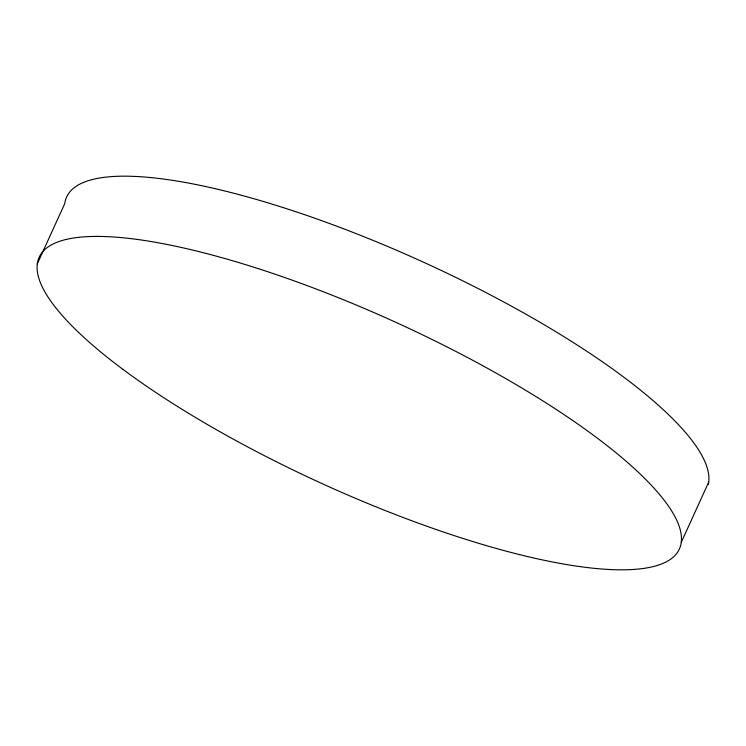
<?xml version="1.0" encoding="UTF-8"?>
<svg xmlns="http://www.w3.org/2000/svg" width="746" height="746" viewBox="0 0 746 746"><rect width="100%" height="100%" fill="white"/><g stroke="black" fill="none" stroke-linecap="round" stroke-linejoin="round"><path stroke-width="1.12" d="M37.3 263.86L64.753 203.63A351.767 88.671 24.5 0 1 402.812 252.969A351.767 88.671 24.5 0 1 708.299 484.368M681.247 542.37L708.7 482.14M123.043 369.447A351.767 88.671 24.5 0 0 667.148 561.346A351.767 88.671 24.5 0 0 287.639 278.556A351.767 88.671 24.5 0 0 123.043 369.447"/></g></svg>
